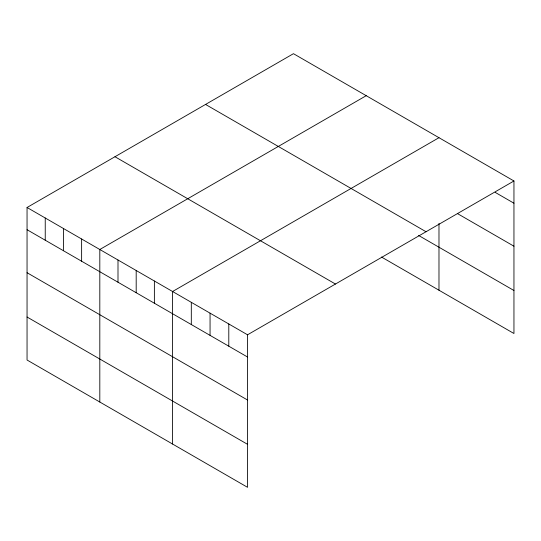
<?xml version="1.0" encoding="UTF-8"?>
<svg xmlns="http://www.w3.org/2000/svg" width="541" height="541" viewBox="0 0 541 541"><rect width="100%" height="100%" fill="white"/><g stroke="black" fill="none" stroke-linecap="round" stroke-linejoin="round"><path stroke-width="0.81" d="M513.95 180.985L247.541 334.791L247.541 487.319L27.05 360.015L27.05 207.494L293.459 53.681L513.95 180.985L513.95 333.506L381.5 257.036M366.223 95.689L99.808 249.502L99.808 402.024M438.981 137.698L172.572 291.511L172.572 444.033M495.211 192.386L513.95 203.206M457.727 213.742L513.95 246.202M205.546 104.44L426.031 231.737M418.612 235.463L513.95 290.503M114.969 156.734L335.454 284.039M27.05 207.494L247.541 334.791M27.05 229.715L247.541 357.013M27.05 272.718L247.541 400.015M27.05 317.019L247.541 444.317M438.981 223.433L438.981 290.226M228.796 323.971L228.796 346.193M210.057 313.151L210.057 335.373M191.311 302.331L191.311 324.553M154.381 281.009L154.381 303.231M136.19 270.507L136.19 292.728M117.999 260.005L117.999 282.226M81.623 239L81.623 261.222M63.432 228.498L63.432 250.72M45.241 217.996L45.241 240.218"/></g></svg>
